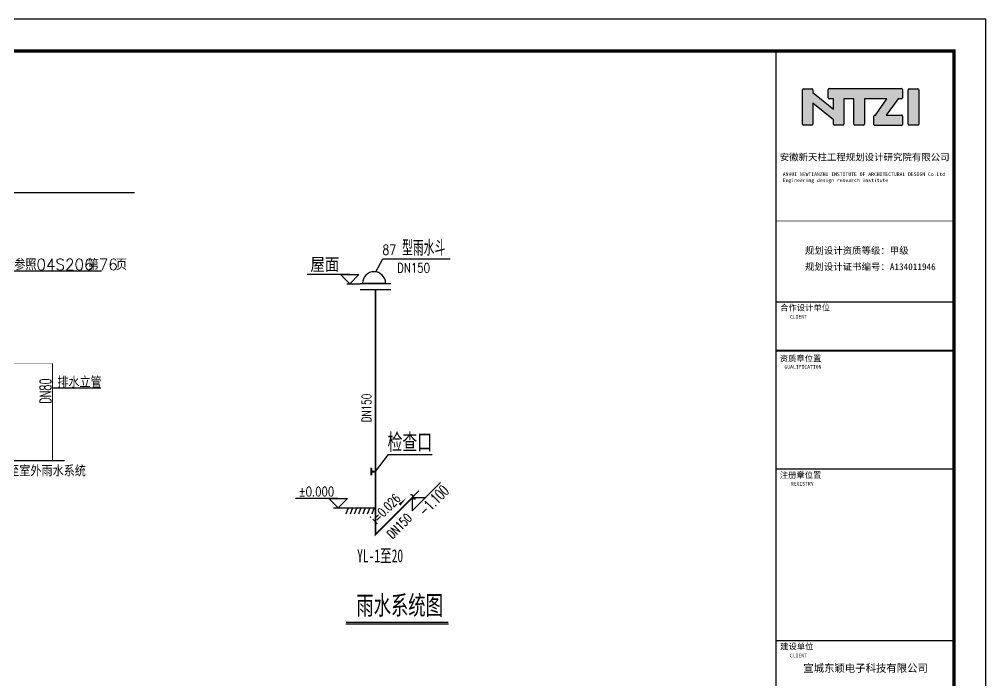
# Model space of a CAD drawing. Extents: x 4995099 to 5303443, y 4627657 to 4889583.
# Drawn here: x 5112367 to 5173299, y 4760514 to 4802205 of the extents above; entities that cross this region are included whole.
import ezdxf
from ezdxf.enums import TextEntityAlignment as Align

# ---------------------------------------------------------------- set-up
doc = ezdxf.new("R2010")
doc.units = 0
doc.header["$LTSCALE"] = 1000
doc.header["$MEASUREMENT"] = 0
for name, pattern in [('30', [0]), ('CENTER2', [1.125, 0.75, -0.125, 0.125, -0.125]), ('DASH', [0.35, 0.25, -0.1])]:
    doc.linetypes.add(name, pattern=pattern)
doc.layers.get('0').update_dxf_attribs({"color": 4, "linetype": 'CONTINUOUS'})
for name, color, linetype in [('46', 7, 'CONTINUOUS'), ('C_P_YS_', 3, 'CONTINUOUS'), ('COLUMN', 9, 'CONTINUOUS'), ('DN_DIM', 3, 'CONTINUOUS'), ('EQUIP_雨水', 7, 'CONTINUOUS'), ('P_PS_DIM', 3, 'CONTINUOUS'), ('P_XF_GJ', 7, 'CONTINUOUS'), ('P_YS_', 3, 'CONTINUOUS'), ('PIPE-喷淋', 6, 'CONTINUOUS'), ('PIPE-雨水', 4, 'CENTER2'), ('PUB_DIM', 3, 'CONTINUOUS'), ('PUB_TEXT', 7, 'CONTINUOUS'), ('PUB_TITLE', 4, 'CONTINUOUS'), ('TEXT_消防', 7, 'CONTINUOUS'), ('TWT_ELEV', 3, 'CONTINUOUS'), ('TWT_SYMB', 3, 'CONTINUOUS'), ('TWT_TEXT', 7, 'CONTINUOUS'), ('TWT_TITLE', 7, 'CONTINUOUS'), ('立管', 1, 'CONTINUOUS')]:
    doc.layers.add(name, color=color, linetype=linetype)
doc.layers.add('PUB_WINDW', color=7, linetype='CONTINUOUS', plot=False)
doc.styles.add('_HZTXT', font='TXT', dxfattribs={"width": 0.8, "bigfont": 'HZTXT'})
doc.styles.add('_TCH_DIM', font='SIMPLEX', dxfattribs={"bigfont": 'GBCBIG'})
doc.styles.add('_TWT_DIM', font='SIMPLEX', dxfattribs={"width": 0.8, "height": 3.5, "bigfont": 'HZTXT'})
doc.styles.add('_TWT_PIPEDN', font='SIMPLEX', dxfattribs={"width": 0.8, "height": 3.5, "bigfont": 'HZTXT'})
doc.styles.add('DIM_FONT', font='SIMPLEX', dxfattribs={"width": 0.7, "bigfont": 'GBCBIG'})
doc.styles.add('HZTXT', font='TXT', dxfattribs={"bigfont": 'HZTXT'})
doc.styles.add('st', font='', dxfattribs={"width": 0.8})
doc.styles.add('TQ', font='')
doc.styles.get('st').set_extended_font_data('NSimSun')
doc.styles.get('TQ').set_extended_font_data('SimSun')

# ---------------------------------------------------------------- blocks, each defined once
blk = doc.blocks.new('$TwtSys$00000132')
at = {"elevation": 0}
blk.add_lwpolyline([(7, -101, -0.575183), (0, 0, 0.604745), (-11, 101, 16.924828)], format="xyb", dxfattribs=at)

msp = doc.modelspace()

# ---------------------------------------------------------------- hatches: boundary and pattern name
h = msp.add_hatch(color=256)
h.paths.add_polyline_path([(5162409.3, 4796926), (5163702.4, 4795868.8), (5163702.4, 4795594.1, 0.4142136), (5163766.4, 4795530.1), (5164292.7, 4795530.1, 0.4142136), (5164356.7, 4795594.1), (5164356.8, 4797192), (5164984.1, 4797191.9), (5164984, 4795596.6, 0.4142136), (5165048, 4795532.6), (5165588.1, 4795532.6, 0.4142136), (5165652.1, 4795596.6), (5165652.2, 4797191.6), (5167077.4, 4797191.5), (5166353, 4796169.2), (5166308.9, 4796169.2, 0.4142136), (5166244.9, 4796105.2), (5166244.9, 4795579.9, 0.4142136), (5166308.9, 4795515.9), (5167989.5, 4795515.8, 0.4142136), (5168053.5, 4795579.8), (5168053.5, 4796109.4, 0.4142136), (5167989.5, 4796173.4), (5167029.1, 4796173.5), (5167778.1, 4797201.2), (5167991.1, 4797201.2, 0.4142136), (5168055.1, 4797265.2), (5168055.1, 4797786.2, 0.4142136), (5167991.1, 4797850.2), (5163434.1, 4797850.5, 0.4142136), (5163370.1, 4797786.5), (5163370, 4797253.4, 0.4142136), (5163434, 4797189.4), (5163696.2, 4797189.3), (5163696.1, 4796533), (5162405.8, 4797587.1), (5162406.2, 4797764.1, 0.4148904), (5162342.2, 4797828.3), (5161806.2, 4797828.3, 0.4142136), (5161742.2, 4797764.3), (5161742.1, 4795589.8, 0.4142136), (5161806.1, 4795525.8), (5162345.2, 4795525.7, 0.4142136), (5162409.2, 4795589.7)])
h.paths.add_polyline_path([(5168417.5, 4795593.9, 0.4142136), (5168481.5, 4795529.9), (5169016.3, 4795529.9, 0.4142136), (5169080.3, 4795593.9), (5169080.5, 4797761.8, 0.4142136), (5169016.5, 4797825.8), (5168481.6, 4797825.9, 0.4142136), (5168417.6, 4797761.9)])
at = {"layer": 'PIPE-喷淋', "linetype": 'Continuous'}
for points in [[(5114460.8, 4780510), (5114460.8, 4780527.5), (5114495.8, 4780527.5)], [(5114460.8, 4780510), (5114495.8, 4780510), (5114495.8, 4780527.5)]]:
    msp.add_hatch(color=256, dxfattribs=at).paths.add_polyline_path(points)
at = {"layer": 'PIPE-雨水', "linetype": 'CENTER2'}
for points in [[(5134825.2, 4769722.3), (5134775.2, 4769722.3), (5134775.2, 4769601.6)], [(5134825.2, 4769722.3), (5134860.6, 4769687), (5134775.2, 4769601.6)]]:
    msp.add_hatch(color=256, dxfattribs=at).paths.add_polyline_path(points)

# ---------------------------------------------------------------- linework, layer by layer
for p, q in [((5163434.1, 4797850.5, 0), (5167991.1, 4797850.2, 0)), ((5161742.1, 4795589.8, 0), (5161742.2, 4797764.3, 0)), ((5161806.2, 4797828.3, 0), (5162342.2, 4797828.3, 0)), ((5162406.2, 4797764.1, 0), (5162405.8, 4797587.1, 0)), ((5162405.8, 4797587.1, 0), (5163696.1, 4796533, 0)), ((5163370, 4797253.4, 0), (5163370.1, 4797786.5, 0)), ((5168055.1, 4797786.2, 0), (5168055.1, 4797265.2, 0)), ((5168417.5, 4795593.9, 0), (5168417.6, 4797761.9, 0)), ((5168481.6, 4797825.9, 0), (5169016.5, 4797825.8, 0)), ((5169080.5, 4797761.8, 0), (5169080.3, 4795593.9, 0)), ((5162409.3, 4796926, 0), (5162409.2, 4795589.7, 0)), ((5163702.4, 4795868.8, 0), (5162409.3, 4796926, 0)), ((5163696.2, 4797189.3, 0), (5163434, 4797189.4, 0)), ((5163696.1, 4796533, 0), (5163696.2, 4797189.3, 0)), ((5164356.8, 4797192, 0), (5164356.7, 4795594.1, 0)), ((5164984.1, 4797191.9, 0), (5164356.8, 4797192, 0)), ((5164984, 4795596.6, 0), (5164984.1, 4797191.9, 0)), ((5165652.2, 4797191.6, 0), (5165652.1, 4795596.6, 0)), ((5167077.4, 4797191.5, 0), (5165652.2, 4797191.6, 0)), ((5166353, 4796169.2, 0), (5167077.4, 4797191.5, 0)), ((5167778.1, 4797201.2, 0), (5167029.1, 4796173.5, 0)), ((5167991.1, 4797201.2, 0), (5167778.1, 4797201.2, 0)), ((5166244.9, 4795579.9, 0), (5166244.9, 4796105.2, 0)), ((5166308.9, 4796169.2, 0), (5166353, 4796169.2, 0)), ((5167029.1, 4796173.5, 0), (5167989.5, 4796173.4, 0)), ((5168053.5, 4796109.4, 0), (5168053.5, 4795579.8, 0)), ((5162345.2, 4795525.7, 0), (5161806.1, 4795525.8, 0)), ((5163702.4, 4795594.1, 0), (5163702.4, 4795868.8, 0)), ((5164292.7, 4795530.1, 0), (5163766.4, 4795530.1, 0)), ((5165588.1, 4795532.6, 0), (5165048, 4795532.6, 0)), ((5167989.5, 4795515.8, 0), (5166308.9, 4795515.9, 0)), ((5169016.3, 4795529.9, 0), (5168481.5, 4795529.9, 0)), ((5072214.9, 4791287.2), (5119620, 4791287.2)), ((5106214.4, 4786350.3), (5117545.2, 4786350.3)), ((5114460.8, 4778981), (5117513.1, 4778981)), ((5072214.9, 4774400.4), (5115210.7, 4774400.4))]:
    msp.add_line(p, q)
for centre, start, end in [((5163434.1, 4797786.5), 89.996443, 179.996443), ((5167991.1, 4797786.2), 359.996443, 89.996443), ((5161806.2, 4797764.3), 89.996443, 179.996443), ((5162342.2, 4797764.3), 359.864076, 89.996443), ((5163434, 4797253.4), 179.996443, 269.996443), ((5167991.1, 4797265.2), 269.996443, 359.996443), ((5168481.6, 4797761.9), 89.996443, 179.996443), ((5169016.5, 4797761.8), 359.996443, 89.996443), ((5166308.9, 4796105.2), 89.996443, 179.996443), ((5167989.5, 4796109.4), 359.996443, 89.996443), ((5161806.1, 4795589.8), 179.996443, 269.996443), ((5162345.2, 4795589.7), 269.996443, 359.996443), ((5163766.4, 4795594.1), 179.996443, 269.996443), ((5164292.7, 4795594.1), 269.996443, 359.996443), ((5165048, 4795596.6), 179.996443, 269.996443), ((5165588.1, 4795596.6), 269.996443, 359.996443), ((5166308.9, 4795579.9), 179.996443, 269.996443), ((5167989.5, 4795579.8), 269.996443, 359.996443), ((5168481.5, 4795593.9), 179.996443, 269.996443), ((5169016.3, 4795593.9), 269.996443, 359.996443)]:
    msp.add_arc(centre, 64, start, end)
at = {"linetype": 'Continuous'}
msp.add_arc((5134734.1, 4785564.1), 731, 0.061532, 180.061532, dxfattribs=at)
at = {"layer": 'C_P_YS_', "const_width": 117}
for points in [[(5134557.2, 4773459.2), (5134557.2, 4773924.3)], [(5134557.2, 4773459.2), (5134557.2, 4773924.3)], [(5134557.2, 4773711.2), (5134557.2, 4773459.2)], [(5134557.2, 4773711.2), (5134557.2, 4773459.2)], [(5134826.7, 4773695.3), (5134557.2, 4773695.3)], [(5134826.7, 4773695.3), (5134557.2, 4773695.3)]]:
    msp.add_lwpolyline(points, dxfattribs=at)
at = {"layer": 'COLUMN'}
for p, q in [((5133868.1, 4785557.8), (5135794.1, 4785557.8)), ((5133868.1, 4785167.8), (5135794.1, 4785167.8)), ((5132899.9, 4771403.5), (5134825.9, 4771403.5)), ((5133104, 4771402.9), (5132950, 4771003)), ((5133380.3, 4771402.9), (5133226.4, 4771003)), ((5133643.5, 4771402.9), (5133489.5, 4771003)), ((5133902.3, 4771402.9), (5133748.3, 4771003)), ((5134178.6, 4771402.9), (5134024.6, 4771003)), ((5134458, 4771403.5), (5134304, 4771003.6)), ((5134747.5, 4771403.5), (5134593.5, 4771003.6))]:
    msp.add_line(p, q, dxfattribs=at)
at = {"layer": 'P_XF_GJ'}
for p, q in [((5134848, 4786286.1), (5135279.5, 4787110.6)), ((5135279.5, 4787110.6), (5139535, 4787110.6)), ((5134826.7, 4773695.3), (5135654.4, 4774762.9)), ((5135654.4, 4774762.9), (5138405.5, 4774762.9))]:
    msp.add_line(p, q, dxfattribs=at)
at = {"layer": 'P_YS_'}
for p, q in [((5134557.2, 4773459.2), (5134557.2, 4773924.3)), ((5134557.2, 4773711.2), (5134557.2, 4773459.2)), ((5134826.7, 4773695.3), (5134557.2, 4773695.3))]:
    msp.add_line(p, q, dxfattribs=at)
at = {"layer": 'PIPE-喷淋', "linetype": 'Continuous'}
for points, const_width in [([(5111281.7, 4780510), (5114460.8, 4780510)], 35), ([(5114460.8, 4780510), (5114460.8, 4774400.4)], 70)]:
    msp.add_lwpolyline(points, dxfattribs=dict(at, const_width=const_width))
at = {"layer": 'PIPE-雨水', "linetype": 'CENTER2', "ltscale": 2, "const_width": 100}
for points in [[(5134831.1, 4785167.8), (5134825.2, 4769722.3)], [(5134825.2, 4769722.3), (5137196.8, 4772093.9)]]:
    msp.add_lwpolyline(points, dxfattribs=at)
at = {"layer": 'PUB_DIM'}
for p, q in [((5133198.3, 4786111.5), (5130512.9, 4786111.5)), ((5132613.3, 4786111.5), (5133783.3, 4786111.5)), ((5133198.3, 4785526.5), (5132613.3, 4786111.5)), ((5133783.3, 4786111.5), (5133198.3, 4785526.5)), ((5133026.1, 4785526.5), (5133868.1, 4785526.5)), ((5132469.6, 4771988.5), (5129784.2, 4771988.5)), ((5131884.6, 4771988.5), (5133054.6, 4771988.5)), ((5132469.6, 4771403.5), (5131884.6, 4771988.5)), ((5133054.6, 4771988.5), (5132469.6, 4771403.5)), ((5132184.7, 4771403.5), (5132899.9, 4771403.5))]:
    msp.add_line(p, q, dxfattribs=at)
at = {"layer": 'PUB_TEXT'}
for q in [(5169827.7, 4800205.2), (5171299.3, 4799146.1)]:
    msp.add_line((5171299.4, 4800205.1), q, dxfattribs=at)
at = {"layer": 'PUB_TEXT', "color": 3}
msp.add_line((5139417.6, 4764067), (5132961.4, 4764067), dxfattribs=at)
at = {"layer": 'PUB_TEXT', "color": 3, "const_width": 92.1}
msp.add_lwpolyline([(5139417.6, 4764189.8), (5132961.4, 4764189.8)], dxfattribs=at)
at = {"layer": 'PUB_TITLE'}
msp.add_line((5171299.4, 4800205.1), (5160079.4, 4800205.8), dxfattribs=at)
at = {"layer": 'PUB_TITLE', "lineweight": 40}
msp.add_line((5160078.2, 4781334.2, 0), (5171298.1, 4781333.5, 0), dxfattribs=at)
for points, const_width in [([(5160084.3, 4800204.6), (5160079.3, 4720205.1)], 85), ([(5160084.3, 4800204.6), (5160079.3, 4720205.1)], 85), ([(5160083.6, 4789494.7), (5171303.6, 4789494)], 51), ([(5160083.3, 4784394.7), (5171303.3, 4784394)], 85), ([(5160083.1, 4781334.7), (5171303.1, 4781334)], 85), ([(5160077.7, 4773854.2), (5171297.6, 4773853.5)], 85), ([(5160082, 4763038.7), (5171301.9, 4763038)], 85)]:
    msp.add_lwpolyline(points, dxfattribs=dict(at, const_width=const_width))
at = {"layer": 'PUB_WINDW'}
msp.add_line((5134003.1, 4785563.3), (5135465.2, 4785564.8), dxfattribs=at)
at = {"layer": 'TWT_ELEV'}
for p, q in [((5137145.2, 4771211.2), (5138931.7, 4773014.1)), ((5136136, 4771045.2), (5137563.6, 4772485.9)), ((5137141.3, 4772059.7), (5137989.8, 4772063.6)), ((5137141.3, 4772059.7), (5137145.2, 4771211.2))]:
    msp.add_line(p, q, dxfattribs=at)
at = {"layer": 'TWT_SYMB'}
msp.add_lwpolyline([(5134855.7, 4770121.1, 0, 0, 0), (5136765.1, 4772030.5, 0, 160, 0), (5136340.9, 4771606.2, 0, 0, 0)], format="xyseb", dxfattribs=at)
at = {"layer": 'TWT_TITLE'}
msp.add_lwpolyline([(4995099.4, 4718205.1), (5173299.4, 4718205.1), (5173299.4, 4802205.1), (4995099.4, 4802205.1)], close=True, dxfattribs=at)
at = {"layer": 'TWT_TITLE', "const_width": 200}
msp.add_lwpolyline([(5000099.4, 4720205.1), (5171299.4, 4720205.1), (5171299.4, 4800205.1), (5000099.4, 4800205.1)], close=True, dxfattribs=at)

# ---------------------------------------------------------------- block references
at = {"layer": 'EQUIP_雨水', "xscale": 2, "yscale": 2, "zscale": 2, "rotation": 45.00000000000281}
msp.add_blockref('$TwtSys$00000132', (5137196.8, 4772093.9), dxfattribs=at)

# ---------------------------------------------------------------- texts
at = {"layer": '46', "linetype": 'Continuous', "style": 'TQ'}
msp.add_text('宣城东颖电子科技有限公司', height=479.997, rotation=359.996443, dxfattribs=at).set_placement((5165728.3, 4761061.5, 0), align=Align.CENTER)
at = {"layer": 'DN_DIM', "linetype": 'DASH', "style": 'DIM_FONT', "width": 0.7}
msp.add_text('DN150', height=585, rotation=90, dxfattribs=at).set_placement((5134549.8, 4777699.4), align=Align.CENTER)
at = {"layer": 'DN_DIM', "style": 'DIM_FONT', "width": 0.7}
msp.add_text('DN150', height=585, rotation=45.262386, dxfattribs=at).set_placement((5136119.6, 4770471.3), align=Align.TOP_CENTER)
at = {"layer": 'P_PS_DIM', "style": '_HZTXT', "width": 0.8}
msp.add_text('雨水系统图', height=1365, dxfattribs=at).set_placement((5133618, 4764537.2))
at = {"layer": 'P_YS_', "style": 'DIM_FONT', "width": 0.8}
msp.add_text('87', height=634.96, dxfattribs=at).set_placement((5135256.8, 4787361.7))
at = {"layer": 'PUB_DIM', "style": 'DIM_FONT', "width": 0.8}
for s, p in [('DN150', (5137226.3, 4786536.7)), ('%%P0.000', (5131101, 4772431.1))]:
    msp.add_text(s, height=585, dxfattribs=at).set_placement(p, align=Align.MIDDLE)
at = {"layer": 'PUB_TEXT', "color": 0, "style": '_HZTXT', "width": 0.7}
msp.add_text('型雨水斗', height=975, dxfattribs=at).set_placement((5136496.5, 4787297.6))
at = {"layer": 'PUB_TEXT', "style": '_HZTXT', "width": 0.8}
msp.add_text('检查口', height=1170, dxfattribs=at).set_placement((5135584.7, 4774937.6))
at = {"layer": 'PUB_TEXT', "char_height": 424.998, "attachment_point": 1, "rotation": 359.996443, "style": 'TQ'}
for s, insert in [('安徽新天柱工程规划设计研究院有限公司 ', (5160312.2, 4793730.2)), ('规划设计资质等级：甲级', (5161903.4, 4787842.6)), ('规划设计证书编号：A134011946', (5161903.3, 4786822.6))]:
    msp.add_mtext(s, dxfattribs=dict(at, insert=insert))
at = {"layer": 'PUB_TEXT', "attachment_point": 1, "rotation": 359.996443, "style": 'TQ'}
for s, insert, char_height, width in [('ANHUI NEWTIANZHU INSTITUTE OF ARCHITECTURAL DESIGN Co.Ltd\\PEngineering design research institute', (5160508.6, 4792559.8), 229.499, 10514.648), ('合作设计单位', (5160342.3, 4784215), 374, 3498.5), ('CLIENT', (5160954.3, 4783569), 229.5, 4799.073), ('资质章位置', (5160320.6, 4781011.6), 374, 4249.976), ('GUALIFICATION', (5160609.5, 4780406.3), 229.499, 5361.77), ('注册章位置', (5160320.1, 4773661.1), 374, 3059.983), ('REGISTRY', (5161017.2, 4773044.8), 229.5, 4799.073), ('建设单位', (5160340.9, 4762859), 374, 2223.587), ('CLIENT', (5160953, 4762213), 229.5, 4799.073)]:
    msp.add_mtext(s, dxfattribs=dict(at, insert=insert, char_height=char_height, width=width))
at = {"layer": 'TEXT_消防', "style": '_TWT_PIPEDN', "width": 0.64}
msp.add_text('DN80', height=700, rotation=90, dxfattribs=at).set_placement((5114368.4, 4777974.5))
at = {"layer": 'TWT_ELEV', "color": 7, "style": '_TWT_DIM', "width": 0.64}
msp.add_text('-1.100', height=700, rotation=45.262386, dxfattribs=at).set_placement((5137954.5, 4770834.5))
at = {"layer": 'TWT_SYMB', "color": 7, "style": '_TCH_DIM', "width": 0.705882}
msp.add_text('i=0.026', height=595, rotation=45, dxfattribs=at).set_placement((5134877.2, 4770354.4))
at = {"layer": 'TWT_TEXT', "style": 'HZTXT'}
for s, p in [('详细参照', (5110648, 4786399.1)), ('04S206', (5113448, 4786399.1)), ('第', (5116678.8, 4786399.1)), ('76', (5117378.8, 4786399.1)), ('页', (5118455.7, 4786399.1)), ('排水立管', (5114763.5, 4778981)), ('排至室外雨水系统', (5110965.7, 4773387.9))]:
    msp.add_text(s, height=700, dxfattribs=at).set_placement(p)
at = {"layer": 'TWT_TEXT', "color": 3, "linetype": '30', "style": 'HZTXT'}
msp.add_text('屋面', height=910, dxfattribs=at).set_placement((5130724.2, 4786272.8))
at = {"layer": '立管', "style": 'st', "width": 0.65}
msp.add_text('YL-1至20', height=819, dxfattribs=at).set_placement((5133668.4, 4767979.3))

doc.saveas('drawing.dxf')
